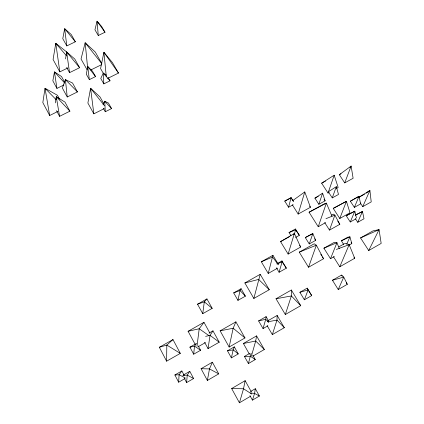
<?xml version="1.0" encoding="UTF-8"?>
<svg xmlns="http://www.w3.org/2000/svg" width="424" height="424" viewBox="0 0 424 424"><rect width="100%" height="100%" fill="white"/><g stroke="black" fill="none" stroke-linecap="round" stroke-linejoin="round"><path stroke-width="0.64" d="M291.368 290.027L291.368 295.947L285.31 314.518L276.019 298.766L291.368 290.027L300.738 305.651L285.31 314.518M166.611 361.179L166.817 345.083L172.981 339.571L180.311 353.377L166.611 361.179L159.344 347.277L172.981 339.571M267.475 320.989L277.142 315.445L276.994 320.083L272.33 334.616L267.147 325.653M185.129 378.473L178.652 382.204L179.087 374.742L181.869 370.963L184.207 375.394M186.602 382.575L187.244 375.118L189.782 371.329L193.609 378.531L186.602 382.575L184.26 378.129M198.257 345.947L200.594 350.261L193.689 354.21L194.505 346.122L196.418 343.726M266.076 316.643L265.747 319.309L263.018 328.589L258.603 320.92L266.076 316.643L268.609 321.01M197.006 346.201L199.211 328.738L203.971 322.314L209.965 333.222M202.752 313.67L204.304 301.83L206.944 298.936L212.191 308.354L202.752 313.67L197.536 304.209L206.944 298.936M55.353 102.889L56.27 96.661L65.01 102.131L69.896 111.178L59.567 116.34L56.535 110.659M208.046 348.586L210.05 335.373L212.97 330.858L219.224 342.189L208.046 348.586L204.628 342.316M65.545 58.904L66.648 51.956L74.794 59.053L79.617 67.702L69.536 72.652L66.658 67.437M250.52 391.527L255.328 388.702L254.575 393.419L252.444 400.134L249.943 395.608M249.482 354.321L243.387 343.488L256.568 335.898L255.704 341.023L251.443 355.927M207.373 380.445L209.488 368.917L212.376 362.213L218.715 373.873L207.373 380.445L201.077 368.716L212.376 362.213M268.222 273.432L261.317 261.788L272.934 255.296L268.222 273.432L277.667 268.122M245.136 380.673L243.519 388.771L239.433 402.8L231.658 388.554L245.136 380.673L251.411 391.988M237.949 300.362L240.016 290.514L241.097 288.718L245.385 296.164L237.949 300.362L233.677 292.889L241.097 288.718M229.13 347.039L233.158 328.256L235.898 321.853L244.977 337.933L229.13 347.039L220.13 330.831L235.898 321.853M251.13 353.118L248.411 363.554L244.431 356.446L249.561 353.473M231.382 357.877L233.168 349.869L234.318 346.869L238.246 353.918L231.382 357.877L227.471 350.807L234.318 346.869M253.849 298.459L260.209 274.333L269.272 289.724L253.849 298.459L244.865 282.951L260.209 274.333M288.58 207.251L291.06 197.648L284.748 201.103L288.58 207.251L293.175 204.728M276.384 267.793L279.072 272.272L282.119 261.857L281.965 260.914L276.941 263.739M294.367 234.08L295.618 229.866L295.438 229.002L289.041 232.553L290.991 235.723M292.353 204.808L298.146 214.072L304.782 191.934L292.746 200.584M288.124 254.077L294.389 233.513L280.55 241.632L288.124 254.077L300.658 247.054L294.389 233.513L293.482 234.297M318.837 204.294L322.595 193.159L314.921 198.156L318.837 204.294L325.113 200.828L322.595 193.159M328.028 193.058L334.181 175.207L321.646 183.189L328.028 193.058L329.156 192.438M318.233 226.745L326.385 203.128L323.708 204.13L309.07 212.228L318.233 226.745L325.59 222.642M309.25 243.948L312.843 233.566L305.291 237.578L309.25 243.948L315.657 240.355L312.843 233.566L305.291 237.578M308.529 267.258L316.357 245.183L314.211 243.784L299.264 252.174L308.529 267.258L323.554 258.746L316.357 245.183L299.264 252.174M324.704 222.558L329.496 230.094L334.886 215.122L333.269 214.141L331.557 215.095M328.669 192.358L332.257 197.902L336.322 186.65L328.844 191.463M304.39 299.784L308.1 289.91L307.188 288.135L299.879 292.306L304.39 299.784L311.714 295.581L307.188 288.135M344.707 182.898L351.125 166.06L339.317 174.709L344.707 182.898L353.118 178.266L351.125 166.06L349.986 167.411M339.772 218.498L346.429 201.336L333.248 208.38L339.772 218.498L350.001 212.784L346.429 201.336L333.248 208.38M330.508 258.714L336.953 242.703L334.324 242.332L323.909 248.199L330.508 258.714L334.356 256.531M354.385 207.384L359.001 196.296L350.346 201.225L354.385 207.384L360.617 203.907L359.001 196.296L350.346 201.225M350.272 221.996L354.824 211.184L346.223 215.752L350.272 221.996L355.985 218.795M333.45 256.721L339.778 266.781L349.164 244.669L345.125 243.302M346.763 244.15L349.927 236.857L347.712 237.207L341.357 240.79L343.742 244.521M355.365 218.646L357.739 222.293L362.472 211.481L355.376 215.085M360.326 202.974L362.743 206.642L369.903 190.466L358.874 197.245M338.235 289.539L343.753 277.089L341.506 275.081L332.464 280.259L338.235 289.539L347.304 284.319L343.753 277.089L332.464 280.259M368.71 250.531L379.061 229.638L372.956 230.894L360.538 237.928L368.71 250.531L381.176 243.418L379.061 229.638L360.538 237.928M103.032 104.532L104.749 101.246L108.433 103.032L111.554 108.581L105.279 111.745L103.414 108.401M366.193 193.174L369.903 190.466L371.217 201.909L362.743 206.642M252.444 400.134L259.403 396.021L255.328 388.702M239.433 402.8L250.722 396.149M248.411 363.554L255.264 359.568L252.805 355.211M252.741 356.208L264.327 349.493L256.568 335.898M272.33 334.616L284.319 327.694L277.142 315.445M263.018 328.589L267.836 325.823M183.332 375.039L189.782 371.329M178.652 382.204L174.868 374.98L181.869 370.963M197.982 346.843L205.396 342.613M339.778 266.781L354.692 258.269L349.164 244.669L336.375 249.429M209.074 333.073L212.97 330.858M193.689 354.21L189.904 347.166L196.222 343.572M195.279 344.601L188.092 331.292L203.971 322.314M338.845 246.853L344.553 243.625M349.153 245.083L351.809 243.583L349.927 236.857L341.357 240.79M279.072 272.272L286.348 268.175L281.965 260.914M357.739 222.293L364.015 218.768L362.472 211.481L355.429 215.132M329.496 230.094L339.81 224.317L334.886 215.122L325.966 218.678M295.613 237.408L299.355 235.32L295.438 229.002M358.905 197.319L364.539 194.187M280.55 241.632L289.629 236.581M298.146 214.072L310.416 207.294L304.782 191.934M332.257 197.902L338.495 194.457L336.322 186.65M314.921 198.156L318.334 196.28M336.476 188.404L338.161 187.477L334.181 175.207M321.646 183.189L325.574 181.037M339.317 174.709L340.997 173.792M346.223 215.752L354.824 211.184L356.409 217.862M309.07 212.228L326.385 203.128L331.934 216.166M284.748 201.103L291.14 197.823L293.535 201.612M103.827 103.748L100.027 96.963L90.588 88.245L87.879 103.043L93.842 113.839L104.299 108.576M106.419 75.085L103.286 73.092L100.769 78.477L103.832 83.888L110.023 80.809L108.173 77.571M59.599 99.232L57.494 95.326L45.034 88.266L42.824 102.587L49.661 115.519L57.918 111.401M89.337 79.643L95.527 76.574L92.501 71.206L87.72 66.462L86.321 74.253L89.337 79.643L87.72 66.462L95.527 76.574M67.225 96.985L77.438 91.918L72.562 83.046L65.413 79.606L62.381 88.075L67.225 96.985L65.413 79.606L77.438 91.918M107.659 78.429L118.476 73.061L112.498 62.694L103.907 52.263L100.589 68.571L103.398 73.511M90.837 69.955L101.712 64.591M64.708 82.351L61.544 76.553L54.458 71.9L52.836 80.83L56.927 88.399L63.913 84.954M67.405 52.544L55.772 43.29L53.08 59.508L59.837 71.873L67.898 67.925M66.817 45.914L75.345 41.78L71.274 34.567L64.66 28.678L62.773 38.669L66.817 45.914L64.66 28.678L75.345 41.78M98.262 35.505L104.993 32.24L101.665 26.532L97.059 21.2L94.95 29.781L98.262 35.505L97.059 21.2L104.993 32.24M276.989 264.025L282.119 261.857L286.348 268.175M323.909 248.199L336.953 242.703L339.311 248.634M261.317 261.788L272.606 257.066L278.356 264.809M289.041 232.553L295.618 229.866L299.355 235.32M233.677 292.889L240.016 290.514L245.385 296.164M197.536 304.209L204.304 301.83L212.191 308.354M159.344 347.277L166.817 345.083L180.311 353.377M299.879 292.306L308.1 289.91L311.714 295.581M244.865 282.951L258.629 279.416L269.272 289.724M188.092 331.292L199.211 328.738L208.624 335.421M189.904 347.166L194.505 346.122L200.594 350.261M258.603 320.92L265.747 319.309L268.779 322.473M205.624 336.354L210.05 335.373L219.224 342.189M243.387 343.488L255.704 341.023L264.327 349.493M220.13 330.831L233.158 328.256L244.977 337.933M267.687 321.827L276.994 320.083L284.319 327.694M276.019 298.766L291.368 295.947L300.738 305.651M227.471 350.807L233.168 349.869L238.246 353.918M174.868 374.98L179.087 374.742L185.118 377.874M182.792 375.351L187.244 375.118L193.609 378.531M244.431 356.446L250.43 356.277L255.264 359.568M231.658 388.554L243.519 388.771L251.867 394.108M201.077 368.716L209.488 368.917L218.715 373.873M250.239 392.974L254.575 393.419L259.403 396.021M56.106 99.635L45.034 88.266L49.661 115.519M69.896 111.178L56.27 96.661L59.567 116.34M111.554 108.581L104.749 101.246L105.279 111.745M64.766 83.115L54.458 71.9L56.927 88.399M110.023 80.809L103.286 73.092L103.832 83.888M66.504 55.809L55.772 43.29L59.837 71.873M79.617 67.702L66.648 51.956L69.536 72.652M101.877 63.796L85.16 42.745L81.032 58.994L87.026 69.679M104.415 105.65L90.588 88.245L93.842 113.839M118.476 73.061L103.907 52.263L106.265 76.389M324.042 199.163L325.113 200.828M337.748 221.105L339.81 224.317M351.125 242.517L351.809 243.583M353.987 257.161L354.692 258.269M309.732 206.212L310.416 207.294M341.506 275.081L342.189 276.167M346.281 282.686L347.304 284.319M291.06 197.648L293.154 200.992M314.661 238.77L315.657 240.355M320.783 254.315L321.821 255.979M322.516 257.087L323.554 258.746M299.62 245.369L300.658 247.054M272.934 255.296L278.234 264.115M101.643 63.192L95.267 52.03L85.16 42.745L87.588 67.458"/></g></svg>
